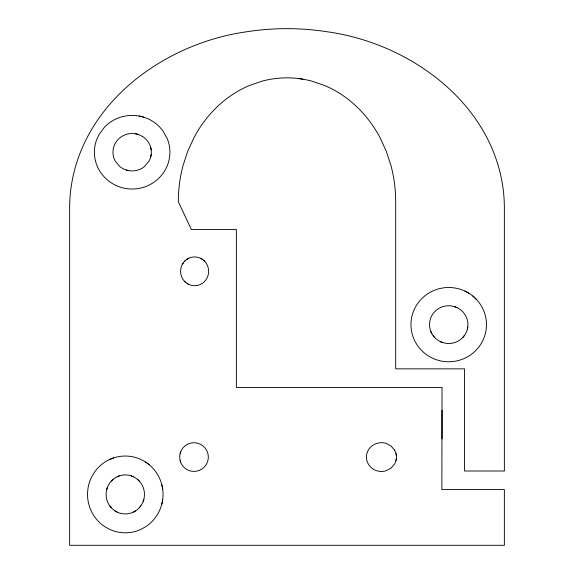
<?xml version="1.0" encoding="UTF-8"?>
<svg xmlns="http://www.w3.org/2000/svg" width="574" height="574" viewBox="0 0 574 574"><rect width="100%" height="100%" fill="white"/><g stroke="black" fill="none" stroke-linecap="round" stroke-linejoin="round"><path stroke-width="0.86" d="M394.582 450.138L390.994 445.984L386.065 443.379A15.591 15.591 0 0 0 376.795 443.386C372.088 444.836 368.178 448.703 366.901 453.496A13.833 13.833 0 0 0 366.901 460.649C368.178 465.442 372.088 469.31 376.795 470.766A15.598 15.598 0 0 0 386.065 470.766L390.994 468.162L394.582 464.007A13.998 13.998 0 0 0 396.318 458.877M442.03 410.202L442.03 438.938M464.237 335.725A19.064 19.064 0 0 1 458.999 340.561A19.286 19.286 0 0 1 454.644 342.578A19.466 19.466 0 0 1 440.545 341.702M142.431 136.418A18.999 18.999 0 0 1 147.676 141.218L148.967 143.199A18.382 18.382 0 0 1 151.184 149.871M302.878 79.176A95.614 95.614 0 0 0 275.642 78.53A96.64 96.64 0 0 0 262.182 81.121L249.116 85.619A102.416 102.416 0 0 0 236.646 91.94C222.834 100.185 211.01 111.586 201.826 124.766A125.534 125.534 0 0 0 194.041 137.53L187.712 151.314L182.955 165.886A139.798 139.798 0 0 0 178.327 201.682L191.357 229.543L236.373 229.543L236.373 387.421L442.03 387.421L441.872 489.579L504.367 489.579L504.367 545.3L69.633 545.3L69.633 208.039A148.35 148.35 0 0 1 71.348 185.56C84.435 100.995 165.499 43.251 246.268 31.835A262.239 262.239 0 0 1 327.732 31.843C408.501 43.237 489.565 101.002 502.652 185.56A148.35 148.35 0 0 1 504.367 208.039L504.367 471.003L464.538 471.003L464.538 368.845L395.68 368.845L395.68 201.682A139.798 139.798 0 0 0 391.052 165.886L386.288 151.314L379.966 137.53A125.534 125.534 0 0 0 372.174 124.766C362.99 111.586 351.166 100.185 337.354 91.94A102.416 102.416 0 0 0 324.884 85.619L311.818 81.121A96.64 96.64 0 0 0 298.358 78.53M454.644 306.681A19.286 19.286 0 0 1 460.944 310.089A19.064 19.064 0 0 1 464.237 313.54A18.834 18.834 0 0 1 466.554 317.68A18.655 18.655 0 0 1 467.753 322.236A18.562 18.562 0 0 1 467.301 329.325M431.899 333.724A18.655 18.655 0 0 1 430.134 329.325A18.562 18.562 0 0 1 430.134 319.933A18.655 18.655 0 0 1 431.899 315.506A18.834 18.834 0 0 1 434.726 311.711A19.064 19.064 0 0 1 438.436 308.697A19.286 19.286 0 0 1 442.784 306.681A19.466 19.466 0 0 1 456.882 307.556M137.516 479.383A19.545 19.545 0 0 1 143.866 489.572A19.825 19.825 0 0 1 143.127 501.604M128.554 170.586A19.401 19.401 0 0 1 119.916 166.632L115.338 161.229A18.397 18.397 0 0 1 113.566 156.867A18.246 18.246 0 0 1 113.566 147.561A18.382 18.382 0 0 1 115.331 143.199L116.622 141.218A18.999 18.999 0 0 1 121.867 136.418A19.48 19.48 0 0 1 128.554 133.835A19.66 19.66 0 0 1 138.076 134.424M434.726 337.548A18.834 18.834 0 0 1 430.873 331.578M126.223 170.004A19.66 19.66 0 0 0 135.744 170.593A19.401 19.401 0 0 0 144.383 166.632L148.967 161.229A18.397 18.397 0 0 0 151.184 154.557M131.216 475.868A19.15 19.15 0 0 1 139.274 481.069M117.11 476.764A18.906 18.906 0 0 1 133.455 476.764M150.732 147.561A18.246 18.246 0 0 1 150.732 156.867M135.651 133.835A19.48 19.48 0 0 1 142.338 136.418M107.446 487.24A19.825 19.825 0 0 0 107.446 501.604A19.595 19.595 0 0 0 111.299 507.775M117.11 512.073A19.279 19.279 0 0 1 109.763 505.888M135.572 510.896A18.935 18.935 0 0 1 115.001 510.896M140.809 505.888A19.279 19.279 0 0 1 133.455 512.073M143.866 499.272A19.595 19.595 0 0 1 139.274 507.775M111.299 481.069A19.15 19.15 0 0 1 119.356 475.868M106.707 489.572A19.545 19.545 0 0 1 113.049 479.383M442.784 342.578A19.286 19.286 0 0 1 436.484 339.169A19.064 19.064 0 0 1 433.191 335.725M467.753 326.993A18.655 18.655 0 0 1 465.528 333.724A18.834 18.834 0 0 1 462.701 337.548M468.944 293.285A38.243 38.243 0 0 0 428.491 293.285A37.748 37.748 0 0 0 421.194 299.212A37.245 37.245 0 0 0 415.626 306.738L413.61 310.957A36.607 36.607 0 0 0 413.61 338.301A37.159 37.159 0 0 0 424.652 353.24A37.755 37.755 0 0 0 432.638 358.233A38.243 38.243 0 0 0 468.944 355.973A37.755 37.755 0 0 0 476.241 350.054A37.159 37.159 0 0 0 483.825 338.301A36.607 36.607 0 0 0 483.817 310.95L481.801 306.738A37.245 37.245 0 0 0 472.782 296.019M113.616 457.909A37.561 37.561 0 0 0 101.218 464.84A38.02 38.02 0 0 0 94.739 471.857L92.199 475.925A38.81 38.81 0 0 0 88.712 484.872A39.046 39.046 0 0 0 88.712 503.965A38.752 38.752 0 0 0 94.739 516.987A38.02 38.02 0 0 0 105.056 526.832L109.211 529.156A37.217 37.217 0 0 0 141.362 529.156L145.516 526.832A38.02 38.02 0 0 0 155.827 516.987A38.752 38.752 0 0 0 162.736 499.229M180.717 462.371A14.486 14.486 0 0 1 180.717 451.774M149.348 464.84A37.561 37.561 0 0 0 136.949 457.909A37.217 37.217 0 0 0 109.211 459.681M180.114 453.482A14.336 14.336 0 0 1 202.184 445.309A14.336 14.336 0 0 1 202.184 468.836A14.336 14.336 0 0 1 180.114 460.664M145.516 462.005A38.02 38.02 0 0 1 155.827 471.857L158.367 475.925A38.81 38.81 0 0 1 162.743 489.608M161.854 484.872A39.046 39.046 0 0 1 161.854 503.965M143.816 117.204A38.68 38.68 0 0 0 120.483 117.204A38.322 38.322 0 0 0 111.916 121.128A37.741 37.741 0 0 0 104.626 127.012L99.065 134.481L97.042 138.664A36.011 36.011 0 0 0 97.042 165.764C101.196 175.938 110.036 183.902 120.483 187.224A38.68 38.68 0 0 0 143.816 187.224C154.263 183.902 163.109 175.938 167.256 165.764A36.011 36.011 0 0 0 167.256 138.643L162.693 130.578L159.672 127.012A37.741 37.741 0 0 0 148.221 118.904A38.322 38.322 0 0 0 139.224 116.056M183.278 262.87A14.565 14.565 0 0 0 181.04 267.749A14.759 14.759 0 0 0 181.585 276.632A14.565 14.565 0 0 0 183.278 279.796A14.321 14.321 0 0 0 185.682 282.422M187.102 283.491A13.726 13.726 0 0 0 202.127 283.491A14.034 14.034 0 0 0 204.832 281.188A14.321 14.321 0 0 0 206.898 278.268A14.716 14.716 0 0 0 206.891 264.399A14.321 14.321 0 0 0 203.548 260.237M182.338 264.399A14.321 14.321 0 0 1 185.682 260.237M184.398 261.479A14.041 14.041 0 0 1 188.645 258.307M187.102 259.175A13.726 13.726 0 0 1 202.127 259.175M200.584 258.307A14.034 14.034 0 0 1 204.832 261.479M188.645 284.36A14.041 14.041 0 0 1 184.398 281.188M394.575 450.066A13.998 13.998 0 0 1 396.318 455.196M395.96 453.496A13.826 13.826 0 0 1 395.96 460.649M464.789 291.032A37.748 37.748 0 0 1 476.241 299.212"/></g></svg>
